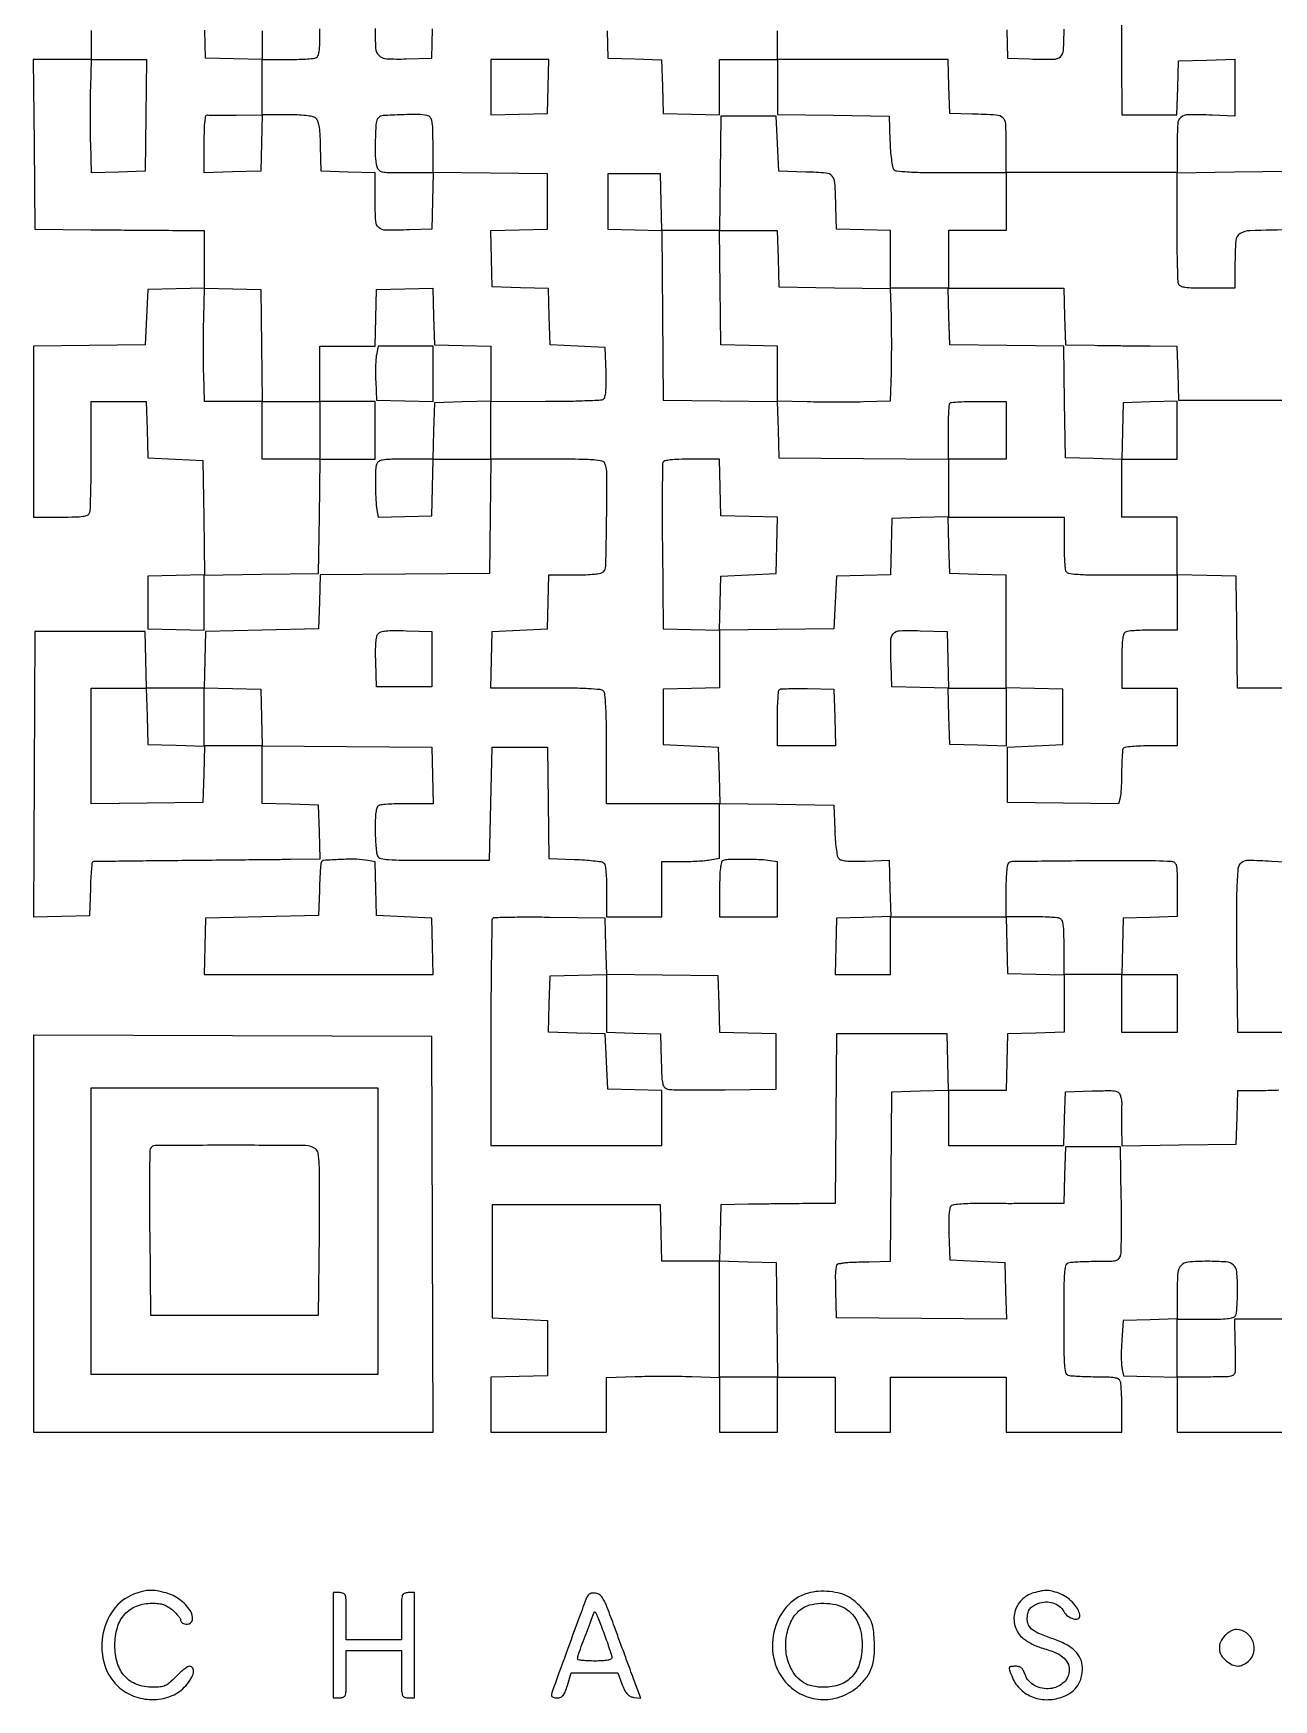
# Model space of a CAD drawing. Extents: x 179 to 1071, y 112 to 1107.
# Drawn here: x 179 to 651, y 112 to 746 of the extents above; entities that cross this region are included whole.
import ezdxf

# ---------------------------------------------------------------- set-up
doc = ezdxf.new("R2010")
doc.units = 0

msp = doc.modelspace()

# ---------------------------------------------------------------- linework, layer by layer
for points in [[(309.008434, 747.800487, 0.019124), (309.164989, 740.343372, 0.185881), (310.449256, 737.519281, 0.18469), (313.300283, 736.276188, 0.018838), (320.804214, 736.214442), (330.5, 736.5), (330.782432, 747.715839)], [(592.84552, 749.91875, 0.001191), (592.847856, 743.101191, 0.000782), (592.881517, 735.25), (593, 715), (603.465017, 715), (613.930034, 715), (614.215017, 725.25), (614.5, 735.5), (625.25, 735.783832), (636, 736.067663), (636.002334, 725.283832), (636.004669, 714.5), (627.377274, 714.82702, 0.010013), (618.200858, 714.990943, 0.177134), (615.462571, 713.982711, 0.205546), (614.226525, 711.499946, 0.014121), (614, 703.480948), (614, 693), (581.5, 693), (549, 693), (549, 703.480948, 0.011573), (548.815028, 711.471708, 0.199796), (547.72373, 713.785637, 0.170244), (545.243436, 714.829771, 0.007926), (536, 715.24922), (527.5, 715.5), (527.215017, 725.75), (526.930034, 736), (494.465017, 736), (462, 736), (462, 746.883369, 0.004343)], [(201, 746.966168), (201, 736), (189.986147, 736), (178.972294, 736), (179.236147, 703.75), (179.5, 671.5), (201, 671.277664, 0.00034), (210.019799, 671.190515, 0.000308), (219.342187, 671.112513, 0.000308), (227.688124, 671.052954, 0.000987), (233.25, 671.027664), (244, 671), (244, 660.033832), (244, 649.067663), (233.25, 648.783832), (222.5, 648.5), (222, 638), (221.5, 627.5), (200.25, 627.230112), (179, 626.960225), (179, 594.480112), (179, 562), (189.393011, 562, 0.005351), (194.960143, 562.059586, 0.030363), (197.913621, 562.30265, 0.063068), (199.601595, 562.76761, 0.205218), (200.393011, 563.581787, 0.083055), (200.636631, 564.779435, 0.001841), (200.821697, 570.696775, 0.004125), (200.956005, 577.642891, 0.002771), (201, 585.581787), (201, 606), (211.466168, 606), (221.932337, 606), (222.216168, 595.25), (222.5, 584.5), (233, 584), (243.5, 583.5), (243.769408, 561.784029), (244.038815, 540.068057), (233.269408, 539.784029), (222.5, 539.5), (222.5, 529.5), (222.5, 519.5), (233.25, 519.216168), (244, 518.932337), (244, 529.446666), (244, 539.960995), (265.75, 540.230498), (287.5, 540.5), (287.769502, 562.25), (288.039005, 584), (298.519502, 584), (309, 584), (309, 595), (309, 606), (298.5, 606), (288, 606), (288, 616.5), (288, 627), (298.466168, 627), (308.932337, 627), (309.216168, 637.75), (309.5, 648.5), (320.215829, 648.783485), (330.931657, 649.06697), (331.215829, 638.283485), (331.5, 627.5), (342.25, 627.216168), (353, 626.932337), (353, 616.5), (353, 606.067663), (342.25, 605.783832), (331.5, 605.5), (331.216168, 594.75), (330.932337, 584), (320.533556, 584, 0.004731), (314.632571, 583.944169, 0.035207), (311.839872, 583.694097, 0.088112), (310.335863, 583.16974, 0.190307), (309.574558, 582.23491, 0.070426), (309.16352, 579.792241, 0.007886), (309.105211, 574.142919, 0.010009), (309.250557, 568.43709, 0.033398), (309.670042, 564.715977), (310.173856, 561.931953), (320.336928, 562.215977), (330.5, 562.5), (330.783832, 573.25), (331.067663, 584), (342.053334, 584), (353.039005, 584), (352.769502, 562.25), (352.5, 540.5), (320.284831, 540.236193), (288.069661, 539.972386), (287.784831, 529.736193), (287.5, 519.5), (266, 519), (244.5, 518.5), (244.216168, 507.75), (243.932337, 497), (233, 497), (222.067663, 497), (221.783832, 507.75), (221.5, 518.5), (200.5, 518.5), (179.5, 518.5), (179.241371, 464.216081), (178.982742, 409.932162), (189.741371, 410.216081), (200.5, 410.5), (200.784983, 420.75, -0.006511), (200.945719, 424.685749, -0.010662), (201.196289, 428.013236, -0.004523), (201.490142, 430.787448, -0.348579), (201.784983, 431.082292, -0.025611), (202.357742, 431.11864, -0.00005), (211.543089, 431.229478, -0.000361), (221.872335, 431.345623, -0.000224), (234, 431.467794, 0.000017), (246.887357, 431.592276, 0.000018), (259.561839, 431.715571, 0.000017), (270.498228, 431.82271, 0.000079), (276.784983, 431.885503), (288.069966, 432), (287.784983, 442.25), (287.5, 452.5), (276.75, 452.783832), (266, 453.067663), (266, 464.047685), (266, 475.027706), (298.25, 474.763853), (330.5, 474.5), (330.783832, 463.75), (331.067663, 453), (321.615619, 453, 0.00593), (317.880092, 452.955696, 0.007809), (314.475463, 452.821697, 0.005887), (311.638889, 452.632128, 0.0721), (310.581787, 452.393011, 0.188329), (309.787918, 451.670019, 0.071886), (309.31469, 450.223948, 0.035943), (309.06419, 447.749366, 0.007258), (309, 443.32727, 0.009887), (309.06651, 439.963907, 0.012432), (309.267074, 436.854244, 0.010616), (309.553271, 434.274829, 0.090159), (309.909187, 433.169685, 0.215412), (311.151509, 432.215309, 0.038645), (314.110031, 431.757667, 0.017506), (319.501099, 431.535379, 0.002005), (331.659187, 431.508733), (352.5, 431.546612), (353, 453.023306), (353.5, 474.5), (364, 474.5), (374.5, 474.5), (374.769551, 453.365522), (375.039103, 432.231044), (384.769551, 431.835524, -0.006929), (388.587919, 431.627281, -0.009555), (392.008868, 431.327351, -0.00662), (394.846901, 430.985715, -0.106468), (395.75, 430.660985, -0.200997), (396.331606, 429.840721, -0.026002), (396.698973, 427.67557, -0.021483), (396.931155, 424.505891, -0.00754), (397, 419.940983), (397, 410), (407.5, 410), (418, 410), (418, 420.5), (418, 431), (425.25, 431.011006, 0.007384), (428.300722, 431.060694, 0.006558), (431.471875, 431.200855, 0.006596), (434.322224, 431.402079, 0.020037), (436.25, 431.641848), (440, 432.261685), (440, 442.650345), (440, 453.039005), (461.75, 452.769502), (483.5, 452.5), (483.790118, 443.054124, 0.010612), (483.983292, 439.337379, 0.014279), (484.325445, 435.984828, 0.011324), (484.748958, 433.236709, 0.130018), (485.20511, 432.252858, 0.155416), (486.198291, 431.61667, 0.039597), (488.102117, 431.265925, 0.026248), (490.988679, 431.119878, 0.007761), (495.414992, 431.197133), (504.5, 431.496799), (504.783473, 420.783752), (505.066946, 410.070705), (494.783473, 409.785353), (484.5, 409.5), (484.216168, 398.75), (483.932337, 388), (494.466168, 388), (505, 388), (505, 399), (505, 410), (526.966168, 410), (548.932337, 410), (549.216168, 399.25), (549.5, 388.5), (560.25, 388.216168), (571, 387.932337), (571, 377), (571, 366.067663), (560.25, 365.783832), (549.5, 365.5), (549.216168, 354.75), (548.932337, 344), (538, 344), (527.067663, 344), (526.783832, 354.75), (526.5, 365.5), (505.5, 365.5), (484.5, 365.5), (484.236147, 333.25), (483.972294, 301), (472.736147, 300.925726, 0.000756), (467.672098, 300.884594, 0.000467), (461.716243, 300.821651, 0.000468), (455.830288, 300.748444, 0.00084), (451, 300.675726), (440.5, 300.5), (440.216168, 289.75), (439.932337, 279), (429, 279), (418.067663, 279), (417.783832, 289.75), (417.5, 300.5), (385.5, 300.5), (353.5, 300.5), (353.5, 279), (353.5, 257.5), (364, 257), (374.5, 256.5), (374.5, 246), (374.5, 235.5), (363.75, 235.216168), (353, 234.932337), (353, 224.466168), (353, 214), (375, 214), (397, 214), (397, 224.437616), (397, 234.875232), (407.900107, 235.187616, -0.004492), (412.841483, 235.28481, -0.002693), (418.712026, 235.3159, -0.002696), (424.554047, 235.283863, -0.004692), (429.400107, 235.185662), (440, 234.871323), (440, 224.435662), (440, 214), (451, 214), (462, 214), (462, 224.5), (462, 235), (473, 235), (484, 235), (484, 224.5), (484, 214), (494.5, 214), (505, 214), (505, 224.5), (505, 235), (527, 235), (549, 235), (549, 224.5), (549, 214), (571, 214), (593, 214), (593, 222.918213, 0.006277), (592.955669, 226.449196, 0.008159), (592.821697, 229.68135, 0.006338), (592.631778, 232.373807, 0.070946), (592.393011, 233.418213, 0.191652), (591.656877, 234.216173, 0.070258), (590.167248, 234.687898, 0.03479), (587.605148, 234.936805, 0.006824), (582.974799, 235, -0.006352), (579.484808, 235.044336, -0.008233), (576.287222, 235.178303, -0.006434), (573.623534, 235.368294, -0.070701), (572.581787, 235.606989, -0.25694), (571.699082, 236.652022, -0.031157), (571.276325, 239.739087, -0.016334), (571.049835, 245.241252, -0.002119), (571, 257, -0.002119), (571.049835, 268.758748, -0.016334), (571.276325, 274.260913, -0.031157), (571.699082, 277.347978, -0.25694), (572.581787, 278.393011, -0.070903), (573.625722, 278.631765, -0.006355), (576.313053, 278.821697, -0.008172), (579.539052, 278.955668, -0.00629), (583.062735, 279, 0.004792), (588.571607, 279.0528, 0.053684), (590.742444, 279.328737, 0.154249), (591.857617, 279.996875, 0.121601), (592.514659, 281.25, 0.054895), (592.724598, 282.840683, 0.002293), (592.821708, 288.567188, 0.003942), (592.85221, 295.365834, 0.002788), (592.783711, 303), (592.5, 322.5), (582, 322.5), (571.5, 322.5), (571.216168, 311.75), (570.932337, 301), (559.716168, 300.937986, -0.000941), (554.72994, 300.919805, -0.000623), (549.004124, 300.916842, -0.000627), (543.440907, 300.927876, -0.00122), (539, 300.95309, 0.008376), (535.267205, 300.920862, 0.011482), (531.912207, 300.758528, 0.008361), (529.138138, 300.513688, 0.119889), (528.211769, 300.182459, 0.19297), (527.605143, 299.309896, 0.033421), (527.279663, 297.285875, 0.023559), (527.138636, 294.189726, 0.006866), (527.211769, 289.417355), (527.5, 279.5), (538, 279), (548.5, 278.5), (548.783973, 267.736102), (549.067945, 256.972204), (516.783973, 257.236102), (484.5, 257.5), (484.215017, 267.75, -0.005701), (484.131666, 272.833769, -0.025298), (484.267872, 275.81914, -0.042295), (484.592015, 277.593223, -0.313728), (485.215017, 278.11535, 0.009077), (485.779979, 278.176421, 0.006293), (486.416286, 278.265064, 0.006348), (487.025475, 278.365688, 0.012974), (487.5, 278.463035, -0.04467), (488.200358, 278.56102, -0.002025), (490.625618, 278.671865, -0.003374), (493.508206, 278.772433, -0.002409), (496.736147, 278.847686), (504.972294, 279), (505.236147, 311.25), (505.5, 343.5), (516.25, 343.783832), (527, 344.067663), (527, 333.533832), (527, 323), (548.965017, 323), (570.930034, 323), (571.215017, 333.25), (571.5, 343.5), (581.722245, 343.784677, -0.003488), (588.334543, 343.922669, -0.050684), (590.662172, 343.718733, -0.165802), (591.830539, 343.053969, -0.120322), (592.534088, 341.720206, -0.014931), (592.746531, 340.752221, -0.015552), (592.897539, 339.786309, -0.015411), (592.976104, 338.945432, -0.063258), (592.943422, 338.435529, 0.043583), (592.876326, 337.787963, 0.002149), (592.850897, 335.639395, 0.003463), (592.849335, 333.083367, 0.002493), (592.881579, 330.230498), (593, 322.960995), (614.75, 323.230498), (636.5, 323.5), (636.784983, 333.75), (637.069966, 344), (645.953196, 344, 0.006301), (649.470775, 344.044332, 0.008183), (652.691626, 344.178303, 0.00637)], [(658.5, 497), (637, 497), (636.881648, 506.75, -0.000062), (636.826894, 511.307015, -0.000032), (636.75939, 517.014062, -0.000032), (636.690668, 522.886916, -0.000048), (636.631648, 528), (636.5, 539.5), (625.25, 539.782751), (614, 540.065502), (614, 529.532751), (614, 519), (605.081787, 519, 0.006277), (601.550804, 518.955669, 0.008159), (598.31865, 518.821697, 0.006338), (595.626193, 518.631778, 0.070946), (594.581787, 518.393011, 0.205218), (593.76761, 517.601595, 0.063068), (593.30265, 515.913621, 0.030363), (593.059586, 512.960143, 0.005351), (593, 507.393011), (593, 497), (603.5, 497), (614, 497), (614, 486), (614, 475), (604.059017, 475, 0.00904), (600.206338, 474.930338, 0.013724), (596.863562, 474.717433, 0.008318), (594.119629, 474.420801, 0.227008), (593.523529, 474.03807, 0.114568), (593.287138, 473.33751, 0.006655), (593.096337, 471.070962, 0.00982), (592.956918, 468.3415, 0.007049), (592.904095, 465.28807, -0.006357), (592.853991, 462.139959, -0.00719), (592.724075, 459.121063, -0.006624), (592.542938, 456.561021, -0.038788), (592.326266, 455.230442), (591.773366, 452.960884), (570.636683, 453.230442), (549.5, 453.5), (549.5, 464), (549.5, 474.5), (560, 475), (570.5, 475.5), (570.5, 486), (570.5, 496.5), (559.75, 496.783832), (549, 497.067663), (549, 486), (549, 474.932337), (538.25, 475.216168), (527.5, 475.5), (527.216508, 486.216508), (526.933016, 496.933016), (516.216508, 497.216508), (505.5, 497.5), (505.204946, 506, -0.009619), (505.065344, 515.028591, -0.179386), (506.048609, 517.650621, -0.210395), (508.4457, 518.785832, -0.013848), (516.277755, 518.784677), (526.5, 518.5), (526.783832, 507.75), (527.067663, 497), (538.033832, 497), (549, 497), (549, 518.466168), (549, 539.932337), (538.25, 540.216168), (527.5, 540.5), (527.215829, 551.283485), (526.931657, 562.06697), (516.215829, 561.783485), (505.5, 561.5), (505.216519, 550.784613), (504.933039, 540.069227), (494.716519, 539.784613), (484.5, 539.5), (484, 529.5), (483.5, 519.5), (461.75, 519.230498), (440, 518.960995), (440, 508.014329), (440, 497.067663), (429.25, 496.783832), (418.5, 496.5), (418.5, 486), (418.5, 475.5), (429, 475), (439.5, 474.5), (439.783832, 463.75), (440.067663, 453), (418.533832, 453), (397, 453), (397, 473.8, 0.003169), (396.937931, 483.593081, 0.010454), (396.721154, 490.045513, 0.00933), (396.391927, 494.538104, 0.175156), (395.8, 495.8, 0.175197), (394.537589, 496.392044, 0.009311), (390.038418, 496.721201, 0.01044), (383.576319, 496.93795, 0.003163), (373.766168, 497), (352.932337, 497), (353.216168, 507.75), (353.5, 518.5), (364, 519), (374.5, 519.5), (374.784983, 529.75), (375.069966, 540), (384.834983, 540, 0.00874), (389.089346, 540.074375, 0.018513), (392.377065, 540.311444, 0.019392), (394.800997, 540.672291, 0.150838), (395.8, 541.2, 0.193396), (396.70625, 543.323777, 0.001716), (397.023151, 561.107872, 0.003036), (397.165451, 578.222952, 0.092424), (396.393011, 582.418213, 0.258697), (395.337463, 583.303854, 0.030015), (392.164693, 583.724422, 0.015901), (386.514173, 583.950434, 0.002045), (374.393011, 584), (353, 584), (353, 595), (353, 606), (373.75, 606.015313, 0.003676), (381.795586, 606.080406, 0.00559), (388.783545, 606.266491, 0.002283), (394.747076, 606.519315, 0.130337), (395.789728, 606.848883, 0.193917), (396.393714, 607.690708, 0.035484), (396.721172, 609.617554, 0.024729), (396.862613, 612.565119, 0.007315), (396.789728, 617.08357), (396.5, 626.5), (386, 627), (375.5, 627.5), (375.216508, 638.216508), (374.933016, 648.933016), (364.216508, 649.216508), (353.5, 649.5), (353.216515, 660.215829), (352.93303, 670.931657), (363.716515, 671.215829), (374.5, 671.5), (374.5, 682), (374.5, 692.5), (352.784029, 692.769408), (331.068057, 693.038815), (330.784029, 682.269408), (330.5, 671.5), (322, 671.204946, -0.009911), (313.037274, 671.07159, -0.179309), (310.398538, 672.064186, -0.203503), (309.212318, 674.491055, -0.013279), (309, 682.484069), (309, 692.930034), (298.75, 693.215017), (288.5, 693.5), (288.224459, 703, 0.007256), (288.011887, 707.882684, 0.030165), (287.663989, 710.808934, 0.052369), (287.125269, 712.659461, 0.135585), (286.28333, 713.75, 0.112726), (285.072862, 714.289555, 0.020263), (282.617448, 714.671413, 0.018576), (279.372904, 714.920469, 0.009866), (275.342702, 715), (266.067663, 715), (265.783832, 704.25), (265.5, 693.5), (254.75, 693.216168), (244, 692.932337), (244, 704.010005, -0.005333), (244.057708, 709.419834, -0.023176), (244.274547, 712.618952, -0.03704), (244.635185, 714.513901, -0.37578), (245.25, 714.925354, 0.029856), (246.113182, 714.865319, 0.00144), (248.996875, 714.84552, 0.002346), (252.424011, 714.847943, 0.001688), (256.25, 714.881517), (266, 715), (266, 725.466168), (266, 735.932337), (255.25, 736.216168), (244.5, 736.5), (244.216828, 747.185006)], [(266, 746.833333), (266, 736), (275.418213, 736, 0.005951), (279.140776, 736.044305, 0.007831), (282.534475, 736.178303, 0.005915), (285.361889, 736.367894, 0.07203), (286.418213, 736.606989, 0.205218), (287.23239, 737.398405, 0.063068), (287.69735, 739.086379, 0.030363), (287.940414, 742.039857, 0.005351), (288, 747.606989)], [(397.21316, 746.918214), (397.5, 736.5), (407.715399, 736.215399), (417.930798, 735.930798), (418.215399, 725.715399), (418.5, 715.5), (429.25, 715.216168), (440, 714.932337), (440, 725.466168), (440, 736), (451, 736), (462, 736), (462, 725.519888), (462, 715.039775), (483.25, 714.769888), (504.5, 714.5), (504.790118, 705.054124, 0.010217), (504.980158, 701.34104, 0.013854), (505.312947, 697.999888, 0.010763), (505.722996, 695.259099, 0.131421), (506.162563, 694.304124, 0.193639), (507.41079, 693.629444, 0.013418), (511.473391, 693.278577, 0.01201), (517.697756, 693.058783, 0.002819), (528.122445, 693), (549, 693), (549, 682), (549, 671), (538, 671), (527, 671), (527, 660), (527, 649), (516, 649), (505, 649), (505, 659.965017), (505, 670.930034), (494.75, 671.215017), (484.5, 671.5), (484.24922, 680, 0.008001), (483.832838, 689.14566, 0.165236), (482.803333, 691.65727, 0.196929), (480.50884, 692.809521, 0.012174), (472.7397, 693.215131), (462.5, 693.5), (462, 704), (461.5, 714.5), (451, 714.5), (440.5, 714.5), (440.230498, 692.75), (439.960995, 671), (429.014329, 671), (418.067663, 671), (417.783832, 681.75), (417.5, 692.5), (407.5, 692.5), (397.5, 692.5), (397.5, 682), (397.5, 671.5), (407.736193, 671.215169), (417.972386, 670.930339), (418.236193, 638.715169), (418.5, 606.5), (440.216365, 606.230591), (461.93273, 605.961183), (462.216365, 595.230591), (462.5, 584.5), (494.75, 584.236147), (527, 583.972294), (527, 572.986147), (527, 562), (549, 562), (571, 562), (571, 552.581787, 0.005951), (571.044305, 548.859224, 0.007831), (571.178303, 545.465525, 0.005915), (571.367894, 542.638111, 0.07203), (571.606989, 541.581787, 0.257256), (572.653901, 540.698559, 0.030951), (575.756048, 540.27619, 0.016256), (581.284365, 540.049786, 0.002106), (593.106989, 540), (614, 540), (614, 551), (614, 562), (603.5, 562), (593, 562), (593, 573), (593, 584), (603.5, 584), (614, 584), (614, 595.034983), (614, 606.069966), (603.75, 605.784983), (593.5, 605.5), (593.215829, 594.716515), (592.931657, 583.93303), (582.215829, 584.216515), (571.5, 584.5), (571.230169, 605.730553), (570.960338, 626.961106), (549.230169, 627.230553), (527.5, 627.5), (527.216168, 638.25), (526.932337, 649), (548.932337, 649), (570.932337, 649), (571.216168, 638.25), (571.5, 627.5), (582.5, 627.322108, 0.000677), (587.453144, 627.248714, 0.00042), (593.269411, 627.17529, 0.000421), (599.011162, 627.112465, 0.00076), (603.715017, 627.072108), (613.930034, 627), (614.215017, 616.75), (614.5, 606.5), (636, 606.5), (657.5, 606.5)], [(549.216168, 747.25), (549.5, 736.5), (558, 736.204946, 0.009927), (566.965089, 736.071849, 0.179688), (569.602972, 737.066531, 0.203196), (570.788355, 739.49751, 0.01319), (571, 747.519052)], [(658.361515, 671.230437, 0.003604), (641.653032, 670.896911, 0.129621), (637.978399, 669.820449, 0.245079), (636.333408, 667.121298, 0.016275), (636.013655, 657.75), (636, 649), (625.606989, 649, -0.005351), (620.039857, 649.059586, -0.030363), (617.086379, 649.30265, -0.063068), (615.398405, 649.76761, -0.205218), (614.606989, 650.581787, -0.083046), (614.363374, 651.779299, -0.001844), (614.178303, 657.691046, -0.004129), (614.043995, 664.630866, -0.002773), (614, 672.562285), (614, 692.960995), (635.75, 693.230498), (657.5, 693.5)], [(658, 366), (647.56992, 366), (637.13984, 366), (636.81992, 387.75, -0.001889), (636.720363, 396.857852, -0.001729), (636.685706, 406.238002, -0.001728), (636.712662, 414.612139, -0.005663), (636.81227, 420.145327, -0.012188), (637.248322, 428.257475, -0.199889), (638.460453, 430.628106, -0.182464), (641.045584, 431.550148, -0.009869), (649.859204, 431.214292), (657.932828, 430.746918)], [(658, 257), (646.939812, 257), (635.879624, 257), (636.005865, 248.25, -0.001027), (636.04936, 244.734939, -0.001212), (636.07562, 241.409375, -0.001058), (636.085045, 238.601305, -0.007648), (636.066053, 237.25, -0.15749), (635.614629, 235.980962, -0.180944), (634.529323, 235.302638, -0.047129), (632.101853, 235.043371, -0.003053), (625, 235), (614, 235), (614, 246), (614, 257), (624.893011, 257, 0.005003), (630.756842, 257.058671, 0.029178), (633.833669, 257.300233, 0.06089), (635.585285, 257.763049, 0.209079), (636.393011, 258.581787, 0.069666), (636.631409, 259.612488, 0.006839), (636.821697, 262.16144, 0.008541), (636.955641, 265.220668, 0.006668), (637, 268.546604, 0.022801), (636.706202, 274.98586, 0.187618), (635.4215, 277.565157, 0.168407), (632.655197, 278.748051, 0.017601), (625.5, 279, 0.018529), (618.200532, 278.729405, 0.185219), (615.485481, 277.449907, 0.17634), (614.252343, 274.651262, 0.016485), (614, 266.999799), (614, 257.069966), (603.75, 256.784983), (593.5, 256.5), (592.970418, 249, 0.009238), (592.809463, 245.908595, 0.009315), (592.763426, 242.821875, 0.009163), (592.822694, 240.13329, 0.036753), (593.009432, 238.5), (593.578029, 235.5), (603.789014, 235.215017), (614, 234.930034), (614, 224.465017), (614, 214), (636, 214), (658, 214)]]:
    msp.add_lwpolyline(points, format="xyb")
for points in [[(221.769888, 714.75), (221.5, 693.5), (211.313009, 693.215713), (201.126018, 692.931425), (200.813009, 703.865819, -0.004478), (200.715582, 708.820431, -0.002692), (200.684283, 714.701954, -0.002695), (200.716174, 720.551699, -0.004701), (200.814338, 725.400107), (201.128677, 736), (211.584226, 736), (222.039775, 736)], [(310.2, 713.8, 0.180438), (309.359131, 711.958582, 0.010157), (309.033618, 705.583513, 0.015809), (309.039417, 699.235482, 0.05739), (309.630286, 695.25, 0.133542), (310.365943, 693.986773, 0.144985), (311.618562, 693.318691, 0.046747), (314.088289, 693.049468, 0.003789), (320.616631, 693), (331, 693), (331, 703.393011, 0.005351), (330.940414, 708.960143, 0.030363), (330.69735, 711.913621, 0.063068), (330.23239, 713.601595, 0.205218), (329.418213, 714.393011, 0.087326), (326.131964, 715.032511, 0.012209), (319.18065, 714.98781, 0.008428), (312.075108, 714.648595, 0.182186)], [(462.216168, 660.25), (462.5, 649.5), (483.686051, 649.230298), (504.872102, 648.960597), (505.186051, 638.380405, -0.004692), (505.284144, 633.54424, -0.002699), (505.316193, 627.715992, -0.002696), (505.285214, 621.860506, -0.0045), (505.188221, 616.933312), (504.876443, 606.06641), (494.688221, 605.783205, -0.004722), (489.977762, 605.69678, -0.002565), (484.188103, 605.674954, -0.002555), (478.297663, 605.713076, -0.004044), (473.25, 605.812384), (462, 606.124768), (462, 616.528552), (462, 626.932337), (451.25, 627.216168), (440.5, 627.5), (440.230498, 649.25), (439.960995, 671), (450.946666, 671), (461.932337, 671)], [(265.769888, 627.25), (266.039775, 606), (277.019888, 606), (288, 606), (288, 595), (288, 584), (277, 584), (266, 584), (266, 595), (266, 606), (255.033832, 606), (244.067663, 606), (243.783832, 616.25, -0.0047), (243.697217, 620.986655, -0.00256), (243.675316, 626.8035, -0.00255), (243.71349, 632.718417, -0.004045), (243.812989, 637.783193), (244.125978, 649.066386), (254.812989, 648.783193), (265.5, 648.5)], [(309.487534, 623.75, 0.029867), (309.274687, 622.038998, 0.008811), (309.15201, 619.398438, 0.008811), (309.11869, 616.41836, 0.009375), (309.192221, 613.5), (309.5, 606.5), (320.25, 606.216168), (331, 605.932337), (331, 616.466168), (331, 627), (320.545313, 627), (310.090626, 627)], [(549, 595), (549, 584), (538, 584), (527, 584), (527, 594.333333, -0.006022), (527.048276, 598.341612, -0.009111), (527.195833, 601.827083, -0.004516), (527.399803, 604.754503, -0.178563), (527.666667, 605.333333, -0.178563), (528.245497, 605.600197, -0.004516), (531.172917, 605.804167, -0.009111), (534.658388, 605.951724, -0.006022), (538.666667, 606), (549, 606)], [(418.453816, 582.740243, 0.089548), (418.261817, 581.729866, 0.000598), (418.19019, 572.747155, 0.00234), (418.168607, 562.460077, 0.00149), (418.235201, 550.490243), (418.5, 519.5), (429.214647, 519.216527), (439.929295, 518.933054), (440.214647, 529.216527), (440.5, 539.5), (451, 540), (461.5, 540.5), (461.783485, 551.215829), (462.06697, 561.931657), (451.283485, 562.215829), (440.5, 562.5), (440.216168, 573.25), (439.932337, 584), (429.434783, 584, 0.006527), (424.482628, 583.935355, 0.022033), (421.254549, 583.708486, 0.028568), (419.146935, 583.343786, 0.248941)], [(330.5, 508), (330.5, 497.5), (320, 497.5), (309.5, 497.5), (309.211141, 506.850715, -0.008898), (309.156589, 511.019073, -0.019663), (309.296615, 514.197242, -0.02258), (309.596888, 516.521045, -0.1305), (310.112128, 517.635106, -0.149751), (311.166788, 518.32726, -0.044369), (313.081903, 518.705126, -0.027023), (316.065714, 518.860698, -0.006919), (320.900987, 518.784391), (330.5, 518.5)], [(483.783832, 485.75), (484.067663, 475), (473.033832, 475), (462, 475), (462, 485.333333, -0.006317), (462.050668, 489.343898, -0.009512), (462.205463, 492.836713, -0.004898), (462.419778, 495.762931, -0.177451), (462.699448, 496.366114, -0.183378), (463.300668, 496.636532, -0.005301), (466.145783, 496.777033, -0.010046), (469.547259, 496.840477, -0.006672), (473.449448, 496.782781), (483.5, 496.5)], [(288.431595, 430.610094, 0.067537), (288.263428, 429.819523, 0.003034), (288.071989, 427.035465, 0.005046), (287.897792, 423.720167, 0.003585), (287.766667, 420), (287.5, 410.5), (266, 410), (244.5, 409.5), (244.216168, 398.75), (243.932337, 388), (287.5, 388), (331.067663, 388), (330.783832, 398.75), (330.5, 409.5), (320, 410), (309.5, 410.5), (309.215811, 420.678054), (308.931622, 430.856108), (306.215811, 431.391939, 0.043392), (301.844956, 431.866143, 0.01632), (295.683761, 431.796537, 0.007977), (289.502312, 431.425898, 0.295826)], [(441.25, 431.328535, 0.247026), (440.654277, 430.634399, 0.027716), (440.291885, 428.516593, 0.021851), (440.065094, 425.298675, 0.006666), (440, 420.416667), (440, 410), (451, 410), (462, 410), (462, 420.420545), (462, 430.841089), (459.25, 431.309809, 0.033857), (455.583372, 431.681896, 0.008101), (449.458616, 431.787514, 0.005225), (443.240675, 431.729009, 0.089572)], [(611.75, 431.12754, -0.149864), (613.016875, 430.659144, -0.179347), (613.693203, 429.59044, -0.04903), (613.955236, 427.246319, -0.003335), (614, 420.534983), (614, 410.069966), (603.75, 409.784983), (593.5, 409.5), (593.216168, 398.75), (592.932337, 388), (603.466168, 388), (614, 388), (614, 377), (614, 366), (603.5, 366), (593, 366), (593, 377), (593, 388), (582, 388), (571, 388), (571, 398.393011, 0.005351), (570.940414, 403.960143, 0.030363), (570.69735, 406.913621, 0.063068), (570.23239, 408.601595, 0.205218), (569.418213, 409.393011, 0.07203), (568.361889, 409.632106, 0.005915), (565.534475, 409.821697, 0.007831), (562.140776, 409.955695, 0.005951), (558.418213, 410), (549, 410), (549, 419.8, -0.009027), (549.069038, 423.623668, -0.013013), (549.279106, 427.000313, -0.008728), (549.573675, 429.779068, -0.167132), (549.950148, 430.55, -0.196133), (551.269747, 431.104763, -0.000319), (576.900886, 431.360642, -0.002365), (599.810676, 431.466353, -0.014128)], [(353.686013, 409.35268, 0.194467), (353.405497, 408.691519, 0.00034), (353.201516, 396.285891, 0.002441), (353.049396, 382.304684, 0.001499), (353, 365.833333), (353, 323), (385.5, 323), (418, 323), (418, 333.465017), (418, 343.930034), (407.75, 344.215017), (397.5, 344.5), (397, 355), (396.5, 365.5), (385.716515, 365.784171), (374.93303, 366.068343), (375.216515, 376.784171), (375.5, 387.5), (386.25, 387.783832), (397, 388.067663), (397, 377.068815), (397, 366.069966), (407.25, 365.784983), (417.5, 365.5), (417.784869, 355.2603, 0.004124), (418.012707, 348.944999, 0.045906), (418.354294, 346.449919, 0.136997), (419.045047, 345.185819, 0.140303), (420.284869, 344.476589, 0.055026), (421.854707, 344.269945, 0.002238), (427.57743, 344.175721, 0.003889), (434.368311, 344.147147, 0.002744), (442, 344.216289), (461.5, 344.5), (461.5, 355), (461.5, 365.5), (450.783492, 365.783492), (440.066984, 366.066984), (439.783492, 376.783492), (439.5, 387.5), (418.283631, 387.76979), (397.067262, 388.03958), (396.783631, 398.76979), (396.5, 409.5), (375.436013, 409.769346, 0.003085), (367.311969, 409.823103, 0.004901), (360.358056, 409.758056, 0.001338), (354.324385, 409.626314, 0.192551)], [(223.453816, 321.740243, 0.089548), (223.261817, 320.729866, 0.000598), (223.19019, 311.747155, 0.00234), (223.168607, 301.460077, 0.00149), (223.235201, 289.490243), (223.5, 258.5), (255.5, 258.5), (287.5, 258.5), (287.765726, 289.5, 0.001225), (287.879013, 308.006621, 0.012082), (287.71941, 315.793845, 0.024457), (287.315418, 320.099227, 0.201729), (286.324597, 321.75, 0.157681), (282.495237, 323.016106, 0.001671), (254.221233, 323.106234, 0.001077), (225.335041, 323.03952, 0.309316)], [(217.5, 152.497852, 0.151823), (209.472216, 146.505643, 0.118804), (205.299286, 136.403839, 0.116356), (206.146715, 125.338012, 0.141735), (211.90317, 116.73493, 0.095737), (217.949478, 113.363869, 0.088242), (224.997022, 112.358537, 0.091404), (231.745496, 113.843799, 0.113313), (236.949441, 117.595198, 0.04285), (238.922232, 120.273353, 0.087222), (239.876992, 122.697246, 0.177349), (239.634456, 124.303978, 0.27405), (238.459945, 125, 0.139005), (237.639653, 124.767457, 0.022493), (236.25453, 123.825, 0.023345), (234.684522, 122.53154, 0.018643), (233.114781, 121, -0.019254), (230.793343, 118.740582, -0.075945), (229.131745, 117.647772, -0.08261), (227.291614, 117.147771, -0.025313), (224.404836, 117.003738, -0.088175), (218.326975, 118.088749, -0.121884), (213.757888, 121.182042, -0.11374), (210.953485, 126.236005, -0.070136), (210, 133, -0.070304), (210.948394, 139.71158, -0.111532), (213.734341, 144.776242, -0.120608), (218.240611, 147.896959, -0.091463), (224.173275, 148.996262, -0.027613), (226.603275, 148.863911, -0.053135), (228.505913, 148.446841, -0.057121), (230.18685, 147.663522, -0.037344), (231.923275, 146.411106, -0.024684), (233.101035, 145.316403, -0.029235), (234.096212, 144.168188, -0.030206), (234.805555, 143.120751, -0.134523), (235, 142.411106, 0.158292), (235.183738, 141.845271, 0.107656), (235.692915, 141.391111, 0.080618), (236.490574, 141.097249, 0.048059), (237.5, 141, 0.374095), (239.456794, 142.702281, 0.185538), (238.656263, 146.1521, 0.085105), (234.594809, 150.385095, 0.091621), (229.453076, 152.891347, 0.022483), (226.022624, 153.679571, 0.053501), (223.416581, 153.872752, 0.053816), (220.838077, 153.508236, 0.02298)], [(293, 133), (293, 113), (295.5, 113, 0.104331), (296.950811, 113.306062, 0.224677), (297.680556, 114.15, 0.064117), (297.955995, 116.064536, 0.003707), (298, 122), (298, 131), (308.5, 131), (319, 131), (319, 122, 0.003707), (319.044005, 116.064536, 0.064117), (319.319444, 114.15, 0.224677), (320.049189, 113.306062, 0.104331), (321.5, 113), (324, 113), (324, 133), (324, 153), (321.5, 153, 0.104331), (320.049189, 152.693938, 0.224677), (319.319444, 151.85, 0.064117), (319.044005, 149.935464, 0.003707), (319, 144), (319, 135), (308.5, 135), (298, 135), (298, 144, 0.003707), (297.955995, 149.935464, 0.064117), (297.680556, 151.85, 0.224677), (296.950811, 152.693938, 0.104331), (295.5, 153), (293, 153)], [(389.540049, 151.304095, 0.006201), (386.574915, 143.547758, 0.00133), (381.635038, 130.018336, 0.000183), (376.178819, 114.933177, 0.08689), (376, 113.911944, 0.229549), (376.169296, 113.562618, 0.073723), (376.682802, 113.267884, 0.056167), (377.434269, 113.06664, 0.037379), (378.324432, 113, 0.095545), (379.569074, 113.240029, 0.129489), (380.48445, 113.919531, 0.076354), (381.255528, 115.259181, 0.017189), (382.123985, 117.75), (383.599106, 122.5), (392.419839, 122.5), (401.240573, 122.5), (402.993066, 118, 0.02143), (403.998615, 115.712921, 0.070424), (404.924587, 114.352717, 0.100929), (405.988704, 113.574721, 0.077731), (407.376321, 113.183236), (410.007083, 112.866472), (407.292082, 120.183236, -0.000625), (405.937853, 123.846832, -0.00023), (404.034715, 129.022576, -0.000228), (401.961075, 134.677983, -0.000273), (400.015727, 140, 0.004163), (397.258358, 147.365309, 0.035859), (395.769181, 150.543058, 0.092277), (394.45984, 152.116771, 0.145094), (392.854934, 152.804095, 0.047463), (391.656873, 152.829979, 0.088148), (390.717632, 152.591058, 0.104056), (390.02067, 152.080433, 0.088628)], [(473.61989, 152.817289, 0.150868), (465.331643, 147.500667, 0.121744), (460.626391, 137.971904, 0.117465), (460.817096, 127.065753, 0.134313), (465.97254, 118.02746, 0.095025), (472.111716, 113.864124, 0.098151), (479.285002, 112.329501, 0.097105), (486.563987, 113.642934, 0.090896), (493.000894, 117.619773, 0.054006), (496.057427, 121.047771, 0.074479), (497.928403, 124.71664, 0.064535), (498.802736, 129.166628, 0.0304), (498.828183, 135.034942, 0.014925), (498.496498, 138.869129, 0.049556), (497.956742, 141.338798, 0.060526), (497.006343, 143.383476, 0.030946), (495.364474, 145.693632, 0.021123), (493.968427, 147.278965, 0.016143), (492.316063, 148.894993, 0.016409), (490.667424, 150.309703, 0.036593), (489.307124, 151.246769, 0.06662), (486.01373, 152.627638, 0.041072), (481.875002, 153.388801, 0.040224), (477.534321, 153.472922, 0.05251)], [(559.312913, 152.897522, 0.131266), (554.833524, 150.196135, 0.129185), (552.264839, 145.605398, 0.131502), (552.308037, 140.409963, 0.138276), (554.95235, 136.044512, 0.041262), (556.403551, 134.897428, 0.022674), (558.34563, 133.730471, 0.022461), (560.437275, 132.717996, 0.033238), (562.35809, 132.039732, -0.026876), (567.309744, 130.361729, -0.071621), (570.53308, 128.501296, -0.106106), (572.351535, 126.311021, -0.120957), (573, 123.669686, -0.208941), (570.907459, 118.880793, -0.161782), (565.668209, 116.502633, -0.151441), (559.784367, 117.66646, -0.187008), (556.187343, 121.892431, 0.036496), (555.529208, 123.413372, 0.095832), (554.791849, 124.339455, 0.113484), (553.844719, 124.834093, 0.063909), (552.55202, 125, 0.027762), (550.704825, 124.897358, 0.308559), (550.173086, 124.440682, 0.158451), (550.220231, 123.529184, 0.007454), (551.37882, 120.635782, 0.106235), (554.502237, 116.142539, 0.100794), (559.250751, 113.226254, 0.096065), (564.962389, 112.314452, 0.087062), (570.817285, 113.543569, 0.06516), (573.988447, 115.32049, 0.088148), (576.233381, 117.710664, 0.085956), (577.554248, 120.777017, 0.05888), (578, 124.54913, 0.107579), (577.28296, 127.843181, 0.092439), (575.239171, 130.748659, 0.072234), (571.791839, 133.257953, 0.037721), (566.908715, 135.37786, -0.014531), (561.803313, 137.318404, -0.062481), (558.982592, 138.922565, -0.113361), (557.528513, 140.637926, -0.121341), (557.015313, 142.773053, -0.043908), (557.231166, 145.078022, -0.102447), (557.879477, 146.676463, -0.105918), (559.093061, 147.853824, -0.049009), (561.070967, 148.836882, -0.076838), (563.954989, 149.451428, -0.087923), (566.751371, 149.117577, -0.092816), (569.145373, 147.8733, -0.097614), (570.877393, 145.865393, 0.100872), (572.40514, 144.117235, 0.092801), (574.53915, 143.042761, 0.151051), (576.261317, 143.074561, 0.323776), (577, 144.095708, 0.126602), (576.444451, 146.254621, 0.051957), (574.705047, 148.756367, 0.05011), (572.326215, 151.014124, 0.069749), (569.781414, 152.470784, 0.024395), (566.892077, 153.466366, 0.060651), (564.688774, 153.826221, 0.058819), (562.423641, 153.652007, 0.021846)], [(487.701451, 147.040484, -0.072597), (490.574073, 144.657574, -0.075113), (492.606514, 141.57848, -0.066568), (493.803953, 137.714921, -0.041925), (494.2, 133, -0.069754), (493.245879, 126.19412, -0.115351), (490.435464, 121.149101, -0.122937), (485.830438, 118.077703, -0.085909), (479.654292, 117.003738, -0.053702), (475.396643, 117.45903, -0.080875), (471.930932, 118.82415, -0.083847), (469.163929, 121.173426, -0.062261), (466.978758, 124.54388, -0.088397), (465.252736, 130.672936, -0.076195), (465.613805, 137.361748, -0.080547), (467.891488, 143.290819, -0.122753), (471.718562, 147.223391, -0.091593), (475.138116, 148.557712, -0.050242), (479.630813, 148.958422, -0.049969), (484.1603, 148.452202, -0.084297)], [(396.058336, 137.354704, -0.004795), (397.182621, 134.254905, -0.006551), (398.131829, 131.440132, -0.004443), (398.87369, 129.069296, -0.072997), (398.996373, 128.25, -0.292883), (398.633311, 127.679725, -0.061062), (397.449861, 127.297937, -0.036395), (395.487265, 127.066594, -0.011145), (392.5, 127, -0.01055), (390.007863, 127.052591, -0.01744), (387.909375, 127.214654, -0.011579), (386.247539, 127.440558, -0.368583), (386, 127.730737, -0.087435), (386.330897, 129.608523, -0.002427), (389.202111, 137.384662, -0.000998), (392.274706, 145.533957, -0.54424), (392.706665, 145.626668, -0.098812), (392.945822, 145.268252, -0.001615), (393.863339, 143.024659, -0.004134), (394.903557, 140.395122, -0.002725)], [(632.174314, 136.685549, 0.084431), (630.548014, 134.234022, 0.116811), (630.06515, 131.649429, 0.120722), (630.795565, 129.185152, 0.094239), (632.634859, 127.07258, 0.050454), (634.938445, 125.610011, 0.109877), (636.95816, 125.102903, 0.116527), (638.924505, 125.511523, 0.061015), (641.055883, 126.844168, 0.168163), (643.144078, 130.19773, 0.145442), (642.873023, 134.353102, 0.143502), (640.367155, 137.725397, 0.163094), (636.56353, 139, 0.081708), (635.55852, 138.834662, 0.039807), (634.360551, 138.32013, 0.038102), (633.169788, 137.571226, 0.044785)]]:
    msp.add_lwpolyline(points, format="xyb", close=True)
for points in [[(353, 725.466168), (353, 714.932337), (363.75, 715.216168), (374.5, 715.5), (374.784983, 725.75), (375.069966, 736), (364.034983, 736), (353, 736)], [(222.216168, 486.25), (222.5, 475.5), (233.25, 475.216168), (244, 474.932337), (244, 486), (244, 497.067663), (254.75, 496.783832), (265.5, 496.5), (265.783832, 485.75), (266.067663, 475), (255.067663, 475), (244.067663, 475), (243.783832, 464.25), (243.5, 453.5), (222.25, 453.230112), (201, 452.960225), (201, 474.980112), (201, 497), (211.466168, 497), (221.932337, 497)], [(179, 289.506286), (179, 214), (255.006326, 214), (331.012652, 214), (330.756326, 289.25), (330.5, 364.5), (254.75, 364.756286), (179, 365.012572)], [(310, 290.5), (310, 236), (255.5, 236), (201, 236), (201, 290.5), (201, 345), (255.5, 345), (310, 345)], [(461.769502, 256.75), (462.039005, 235), (451.019502, 235), (440, 235), (440, 257.085186), (440, 279.170371), (450.75, 278.835186), (461.5, 278.5)]]:
    msp.add_lwpolyline(points, close=True)

doc.saveas('drawing.dxf')
